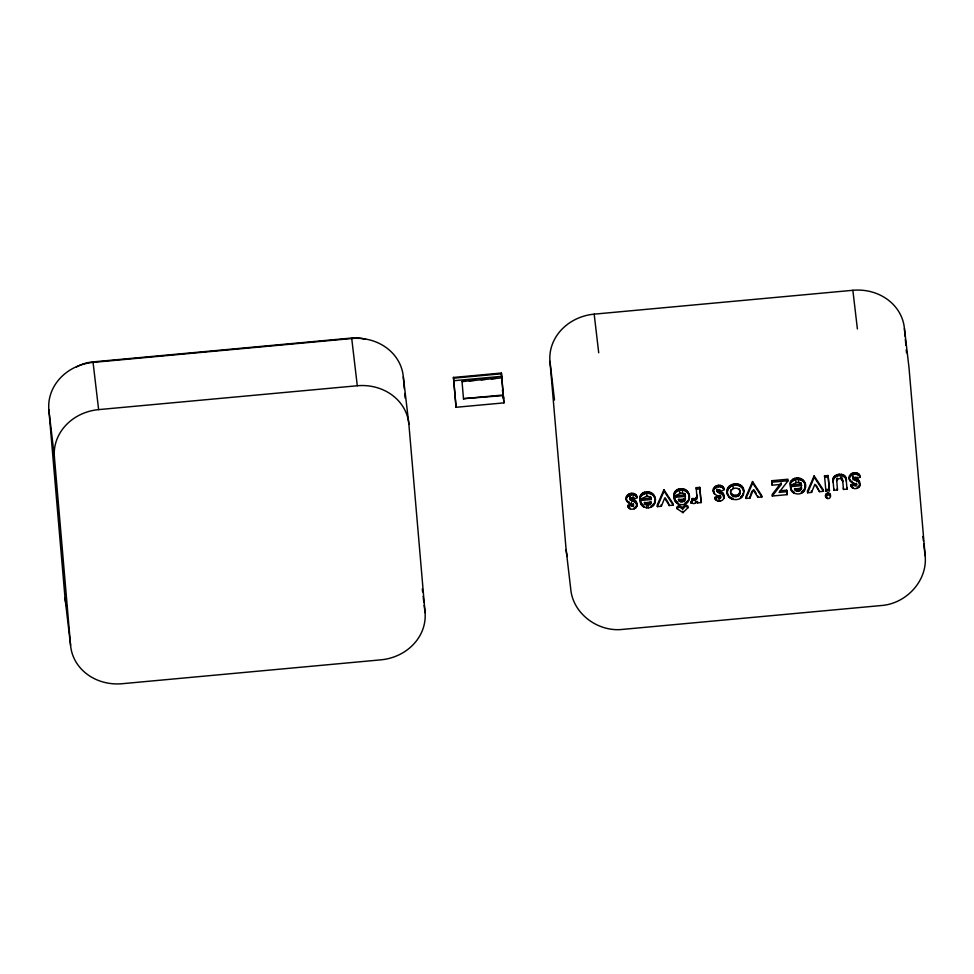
<?xml version="1.0" encoding="UTF-8"?>
<svg xmlns="http://www.w3.org/2000/svg" width="974" height="974" viewBox="0 0 974 974"><rect width="100%" height="100%" fill="white"/><g stroke="black" fill="none" stroke-linecap="round" stroke-linejoin="round"><path stroke-width="1.46" d="M727.615 494.695C722.586 481.923 746.388 479.61 743.71 493.282C742.018 503.4 724.887 500.697 727.188 490.239M743.527 491.785L743.564 490.336L743.734 491.833M696.8 496.533L695.509 498.627L692.234 498.518L692.417 500.027L694.438 500.49L696.532 499.309L696.824 494.804M696.97 498.031L696.215 487.682L699.758 487.353L701.122 502.584L697.567 502.913L697.396 501.415M836.617 480.632L836.678 479.123L837.47 490.007L833.927 490.336L833.744 488.838M730.95 489.557C727.858 497.933 742.151 499.394 739.923 490.616L739.936 493.891M629.959 499.248L631.639 497.617L634.293 499.175L637.215 497.641L637.045 496.143C634.926 492.101 628.303 492.43 626.44 496.521C624.76 501.22 629.143 503.826 633.124 504.544L633.429 506.054L631.651 506.188L630.616 503.814L627.804 505.469L627.974 506.979C629.837 510.364 635.352 509.877 636.813 506.395L635.839 501.086L630.202 498.53L629.849 497.093L630.385 500.039L636.022 502.584L637.008 504.727M720.334 496.521L718.556 496.655L717.692 495.778L714.879 497.446L715.062 498.944C716.925 502.328 722.44 501.841 723.901 498.359L723.11 494.548L717.473 492.004L716.925 489.058M853.005 478.672L852.883 476.517L853.419 479.464L859.056 482.008L859.847 485.819C858.398 489.301 852.883 489.788 851.02 486.403L850.838 484.894L853.65 483.238L855.476 484.346L856.572 483.201L856.463 485.478L854.685 485.612L853.65 483.238M636.838 503.217L636.813 506.395M717.047 491.213L716.876 489.715L722.927 493.051L723.901 498.359M826.086 497.592C823.103 493.002 831.346 491.176 830.469 496.411C829.921 500.563 824.26 498.079 825.782 494.512M830.298 494.902L830.469 496.411M626.367 499.881L626.44 496.521M717.692 495.778L718.727 498.152L720.504 498.018L720.212 496.509C716.231 495.79 711.848 493.197 713.528 488.485C715.391 484.407 722.014 484.066 724.12 488.108L724.303 489.605L721.381 491.139L719.567 489.642L717.107 490.567M713.455 491.846L713.528 488.485M856.755 484.711L856.17 483.968C852.189 483.25 847.806 480.645 849.486 475.945C851.349 471.854 857.96 471.526 860.079 475.568L860.261 477.065L857.339 478.599L855.525 477.102L853.066 478.027M849.401 479.305L849.486 475.945M833.245 482.386C829.775 472.682 847.94 471.002 846.357 481.18M845.931 478.027L846.102 479.537C844.434 473.571 833.634 474.63 833.22 480.839L833.05 479.342M654.845 502.888C658.704 493.075 643.997 487.219 639.784 496.509L639.967 498.018L643.084 499.236C644.313 495.316 650.754 495.121 651.326 499.516L640.32 500.526C639.431 508.952 652.775 510.546 654.845 502.888L654.662 501.391L654.321 504.191M685.416 496.363L685.233 494.865L674.227 495.876C672.218 505.043 686.402 508.184 688.922 499.747C692.624 490.105 678.196 483.944 673.874 493.368L674.045 494.865L677.174 496.095C678.391 492.174 684.844 491.98 685.416 496.363L674.41 497.385L674.458 498.128M804.889 487.536C807.288 478.782 792.958 476.505 790.194 484.163L793.311 485.381C794.528 481.46 800.981 481.266 801.553 485.649L790.547 486.671C789.658 495.096 802.99 496.691 805.072 489.033C808.931 479.22 794.212 473.364 790.011 482.654L790.194 484.163M727.371 491.736C728.406 483.981 741.165 482.751 743.454 490.336L743.284 488.838M633.429 506.054L633.526 503.777M650.9 503.229L651.314 502.121L644.191 502.779C645.129 505.652 649.463 505.664 650.9 503.229L650.717 501.732L647.807 503.485L644.605 502.341L644.788 503.85M685.392 498.98L678.269 499.638C679.365 502.974 684.832 502.353 685.392 498.98L685.221 497.483M801.541 488.266L794.407 488.924C795.502 492.26 800.969 491.639 801.541 488.266L801.359 486.769M661.346 506.261L664.645 498.177L669.272 505.53L673.253 505.165L673.071 503.655L663.903 489.715L657.182 505.116L657.353 506.626L661.346 506.261L661.163 504.751M750.345 495.23L752.001 491.2M749.98 498.079L753.267 490.007L757.906 497.349L761.875 496.983L761.705 495.486L752.525 481.533L745.816 496.947L745.987 498.445L749.98 498.079L749.797 496.582M811.573 492.394L814.861 484.322L819.499 491.663L823.468 491.298L823.298 489.8L814.118 475.86L807.409 491.261L807.58 492.771L811.573 492.394L811.391 490.896M836.849 480.62L838.212 478.782L840.842 478.538L842.814 481.57L841.67 477.589L841.84 479.086M657.353 506.626L664.073 491.213L663.903 489.715M745.987 498.445L752.707 483.043L752.525 481.533M807.58 492.771L814.301 477.357L814.118 475.86M697.567 502.913L697.469 501.683L694.048 503.619L691.041 503.083L692.234 498.518M691.041 503.083L692.417 500.027M742.553 494.415L743.199 493.136L743.381 494.646M731.121 491.054C732.472 486.683 740.045 487.268 740.106 492.113M731.437 494.658L731.255 493.161C733.008 496.472 738.609 495.924 739.765 492.381M825.952 496.01L827.973 494.536L830.238 495.62L830.055 494.11M639.967 498.018C642.584 491.176 655.161 491.907 654.93 499.954M674.045 494.865C676.662 488.035 689.239 488.753 689.008 496.813M626.623 498.018C628.486 493.94 635.097 493.599 637.215 497.641M713.699 489.983C715.561 485.904 722.184 485.563 724.303 489.605M849.657 477.443C851.519 473.364 858.143 473.023 860.261 477.065M780.235 484.029L772.126 494.524L772.297 496.022L787.15 494.646L786.712 490.19L780.186 490.786M772.297 496.022L781.306 484.37L781.136 482.861M781.306 484.37L772.175 485.21L771.749 480.718L787.905 479.22L788.088 480.73L779.054 492.418L786.895 491.687L786.712 490.19M678.866 500.697L678.695 499.199L681.885 500.344L684.807 498.578L684.978 500.088M795.003 489.983L794.833 488.485L798.035 489.63L800.945 487.864L801.127 489.374M682.482 507.612L685.392 504.654L687.936 506.103L688.107 507.612L682.969 512.641L676.967 508.635L676.784 507.137L679.073 505.238L682.482 507.612L682.664 509.122L685.562 506.151L685.392 504.654M676.967 508.635L679.243 506.736L679.073 505.238M627.974 506.979L630.787 505.311M715.062 498.944L717.875 497.276M851.02 486.403L853.833 484.735M630.616 503.814L631.469 504.69L633.246 504.556M594.177 314.152L852.859 290.289A48.116 42.978 -6.7 0 1 904.432 328.701L908.973 367.344L925.154 555.777C927.711 581.015 905.942 603.831 881.251 605.536L622.703 629.387C598.146 632.26 572.602 613.754 570.679 588.479L566.138 549.835L549.957 361.403A48.116 42.978 -6.7 0 1 594.177 314.152L598.718 352.795M93.066 362.389L351.736 338.526A48.116 42.978 -6.7 0 1 403.321 376.926L408.873 424.165L425.054 612.597A48.116 42.978 -6.7 0 1 380.834 659.848L122.152 683.711A48.116 42.978 -6.7 0 1 70.578 645.299L65.027 598.073L48.846 409.628A48.116 42.978 -6.7 0 1 93.066 362.389L98.618 409.616A48.116 42.978 -6.7 0 0 54.386 456.867L70.578 645.299M98.618 409.616L357.288 385.753A48.116 42.978 -6.7 0 1 408.873 424.165M453.47 377.462L501.367 373.042L501.683 376.317L503.278 394.994L463.49 398.67L503.339 395.59L503.972 402.871L456.063 407.29L453.47 377.462L456.063 407.29M453.555 378.204L501.452 373.785M453.787 380.737L501.683 376.317M463.551 399.255L462.017 381.54L464.963 381.26M469.383 380.858L475.275 380.31M481.168 379.775L485.588 379.361M491.48 378.825L495.912 378.411M825.903 491.079L824.54 475.848L828.095 475.519L829.446 490.75L825.903 491.079L825.721 489.569L829.264 489.252L829.446 490.75M699.941 488.863L696.398 489.192L696.215 487.682M788.088 480.73L771.919 482.215L771.749 480.718M828.265 477.017L824.722 477.345L824.54 475.848M643.924 507.15L643.753 505.652L640.941 502.754L640.149 499.017L651.156 498.006L651.326 499.516M791.338 490.397L790.364 485.162L801.371 484.151L801.553 485.649M843.314 487.95L843.496 489.459L847.039 489.131L846.175 479.671M690.858 501.573L692.417 502.048M852.834 477.175L858.885 480.511L859.847 485.819M685.562 506.151L688.107 507.612M674.544 498.225L675.749 500.782L677.831 502.511L678.014 504.008M679.243 506.736L682.664 509.122M627.804 505.469L629.788 507.344L629.959 508.854M850.838 484.894L851.933 487.511M713.272 490.348L714.636 494.22M714.879 497.446L715.975 500.064M814.301 477.357L823.468 491.298M752.707 483.043L761.875 496.983M664.073 491.213L673.253 505.165M816.236 485.271L819.499 491.663M753.864 489.727L756.189 493.404M665.23 497.909L668.322 502.803M728.004 494.5L727.164 491.736M801.371 484.151L800.859 482.666L801.042 484.163M685.233 494.865L684.722 493.38L684.905 494.877M825.672 495.316L826.658 498.213M849.231 477.808L849.766 480.669M626.185 498.384L626.732 501.245M688.74 493.708L689.178 496.752M640.198 499.772L640.636 502.864M922.889 536.455L923.413 540.923M923.766 543.894L925.154 555.777M852.859 290.289L857.388 328.932M859.007 474.18L859.19 475.677M859.567 481.436L860.054 484.151M858.885 480.511L859.056 482.008M857.692 473.242L857.863 474.74M857.972 479.914L858.143 481.412M858.764 485.734L858.934 487.231M857.157 477.102L857.339 478.599M856.134 472.743L856.304 474.253M856.596 479.354L856.767 480.852M857.278 486.757L857.461 488.254M856.292 483.981L856.463 485.478M855.464 478.989L855.647 480.486M854.32 472.707L854.502 474.204M855.476 484.346L855.659 485.843M854.356 478.624L854.527 480.121M854.515 484.115L854.685 485.612M853.187 476.03L853.358 477.54M853.248 477.954L853.419 479.464M852.262 473.206L852.433 474.715M852.822 486.769L853.005 488.278M851.933 481.01L852.116 482.507M850.582 474.326L850.765 475.823M850.424 480.182L850.594 481.68M846.869 487.621L847.039 489.131M845.493 476.87L845.676 478.368M844.787 475.909L844.969 477.406M843.764 475.081L843.947 476.59M842.327 478.599L842.498 480.097M841.646 474.228L841.816 475.726M840.672 477.029L840.842 478.538M839.089 474.107L839.271 475.604M837.153 478.003L837.323 479.5M836.593 474.691L836.763 476.189M837.299 488.51L837.47 490.007M834.645 475.921L834.815 477.43M833.793 476.919L833.963 478.429M833.281 477.991L833.452 479.5M829.495 493.489L829.665 494.987M828.704 493.1L828.874 494.609M827.803 493.039L827.973 494.536M826.926 493.27L827.096 494.768M827.267 497.093L827.437 498.591M826.232 493.794L826.402 495.291M804.877 482.994L805.328 487.609M804.366 481.631L804.548 483.128M803.611 480.45L803.781 481.96M804.366 488.826L804.548 490.336M802.613 479.464L802.783 480.961M803.757 491.505L803.574 489.995L802.552 490.969L802.722 492.467M801.407 478.697L801.59 480.206M800.056 478.21L800.238 479.707M801.334 491.712L801.517 493.209M800.214 488.741L800.397 490.239M798.57 477.966L798.741 479.476M798.607 480.949L798.79 482.447M799.228 489.338L799.411 490.847M796.927 478.003L797.097 479.5M798.035 489.63L798.205 491.127M795.843 481.095L796.014 482.593M796.732 489.593L796.902 491.091M794.723 478.429L794.894 479.926M795.661 489.204L795.843 490.713M792.873 479.318L793.043 480.815M793.14 483.871L793.311 485.381M793.98 491.797L794.151 493.294M792.824 491.042L793.006 492.552M791.326 480.706L791.497 482.215M791.886 490.068L792.057 491.578M790.364 485.162L790.851 489.009M786.968 493.148L787.15 494.646M772.005 483.701L772.175 485.21M757.723 495.851L757.906 497.349M742.724 487.499L742.906 488.997M741.896 486.318L742.066 487.828M740.776 485.308L740.946 486.805M741.616 495.62L741.786 497.117M739.461 484.492L739.631 486.002M740.435 496.643L740.617 498.14M739.461 488.802L739.643 490.299M738.024 483.968L738.207 485.466M738.937 493.855L739.108 495.364M736.478 483.701L736.648 485.21M737.561 494.902L737.732 496.399M734.81 483.725L734.98 485.235M735.747 495.376L735.918 496.874M733.142 484.005L733.325 485.515M733.142 487.037L733.312 488.546M733.848 495.242L734.031 496.752M731.644 484.541L731.815 486.038M732.314 494.463L732.485 495.973M732.765 498.006L732.947 499.504M730.293 485.32L730.476 486.817M731.316 497.471L731.498 498.98M729.1 486.343L729.283 487.84M729.976 496.679L730.147 498.177M728.162 487.548L728.333 489.045M728.844 495.656L729.027 497.166M727.517 488.838L727.7 490.348M723.049 486.72L723.232 488.23M723.926 495.182L724.096 496.691M723.621 493.976L723.792 495.474M722.927 493.051L723.11 494.548M721.734 485.783L721.917 487.28M722.014 492.454L722.184 493.952M720.176 485.283L720.346 486.793M720.638 491.894L720.809 493.404M720.614 495.742L720.797 497.251M720.042 495.011L720.504 498.018M719.506 491.529L719.689 493.039M718.362 485.247L718.544 486.744M719.518 496.886L719.701 498.384M718.398 491.164L718.569 492.661M719.494 499.759L719.676 501.257M718.556 496.655L718.727 498.152M717.29 490.494L717.473 492.004M718.106 499.711L718.276 501.22M716.304 485.758L716.474 487.256M714.624 486.866L714.806 488.376M713.638 491.712L713.808 493.221M701.122 502.584L699.758 487.353M696.361 497.811L696.532 499.309M695.509 498.627L695.692 500.125M695.667 501.598L695.838 503.108M694.267 498.992L694.438 500.49M693.281 498.919L693.451 500.417M688.228 492.345L688.399 493.842M688.922 499.747L688.752 498.25L688.399 501.05M687.474 491.164L687.644 492.674M686.463 490.178L686.646 491.675M687.437 500.709L687.607 502.219M685.27 489.411L685.44 490.92M686.414 501.683L686.585 503.181M683.918 488.924L684.101 490.421M685.197 502.426L685.379 503.923M684.077 499.455L684.259 500.953M682.421 488.68L682.604 490.19M682.47 491.663L682.64 493.161M683.091 500.052L683.261 501.561M680.777 488.704L680.96 490.214M681.885 500.344L682.068 501.841M682.786 511.143L682.969 512.641M679.706 491.809L679.876 493.307M680.595 500.307L680.765 501.805M678.574 489.143L678.756 490.64M679.523 499.918L679.694 501.427M676.735 490.032L676.906 491.529M676.991 494.585L677.174 496.095M676.686 501.756L676.869 503.266M675.177 491.42L675.359 492.929M675.749 500.782L675.919 502.292M675.031 499.613L675.201 501.111M674.227 495.876L674.714 499.723M669.101 504.021L669.272 505.53M654.65 496.85L655.1 499.906M654.138 495.486L654.321 496.983M653.384 494.305L653.566 495.815M652.385 493.319L652.556 494.816M653.347 503.85L653.53 505.36M651.18 492.564L651.363 494.062M652.324 504.824L652.507 506.334M650.644 496.521L650.815 498.031M649.841 492.065L650.011 493.562M651.119 505.567L651.289 507.064M649.999 502.596L650.169 504.094M648.343 491.821L648.514 493.331M649.001 503.193L649.183 504.702M646.699 491.858L646.87 493.355M646.809 494.695L646.992 496.204M647.807 503.485L647.99 504.995M648.136 506.346L648.307 507.844M646.505 503.448L646.687 504.946M646.517 506.37L646.687 507.868M644.496 492.284L644.666 493.794M645.445 503.071L645.616 504.569M642.645 493.173L642.828 494.67M642.913 497.726L643.084 499.236M642.609 504.909L642.779 506.407M641.099 494.561L641.269 496.07M641.659 503.935L641.842 505.433M640.941 502.754L641.123 504.252M640.149 499.017L640.32 500.526M635.973 494.755L636.144 496.253M636.533 502.012L636.704 503.509M635.839 501.086L636.022 502.584M634.646 493.818L634.829 495.316M635.718 506.31L635.9 507.807M634.926 500.49L635.097 501.987M634.123 497.677L634.293 499.175M633.088 493.319L633.258 494.829M633.55 499.93L633.733 501.427M633.051 496.509L633.222 498.006M634.244 507.332L634.415 508.83M632.418 499.565L632.601 501.062M631.274 493.282L631.456 494.78M632.443 504.922L632.613 506.419M631.31 499.199L631.493 500.697M631.347 502.401L631.529 503.911M631.469 504.69L631.651 506.188M630.141 496.606L630.324 498.104M630.202 498.53L630.385 500.039M629.216 493.781L629.399 495.291M628.9 501.586L629.07 503.083M627.536 494.902L627.719 496.399M628.717 506.59L628.887 508.087M627.378 500.758L627.548 502.255M549.957 361.403L554.498 400.046M501.805 377.863L462.017 381.54M503.12 395.663L503.972 402.871M422.278 588.978L422.631 591.936M423.142 596.368L423.836 602.273M424.189 605.219L425.054 612.597M351.736 338.526L357.288 385.753M48.846 409.628L54.386 456.867M904.432 328.701L905.077 336.237M905.345 339.256L905.857 345.283M906.246 349.8L906.502 352.819M842.644 480.072L843.496 489.459M833.062 480.888L833.927 490.336M828.095 475.519L829.264 489.252M502.779 392.778L502.523 389.783L503.534 398.366L501.367 373.042M403.321 376.926L404.356 388.991M404.746 393.508L405.135 398.037M66.841 606.875A48.116 42.978 -6.7 0 1 65.027 598.073M76.459 367.003A36.562 32.666 -6.7 0 1 92.688 361.926L351.358 338.063A36.562 32.666 -6.7 0 1 365.506 339.256M567.306 556.483A48.116 42.978 -6.7 0 1 566.138 549.835"/></g></svg>
